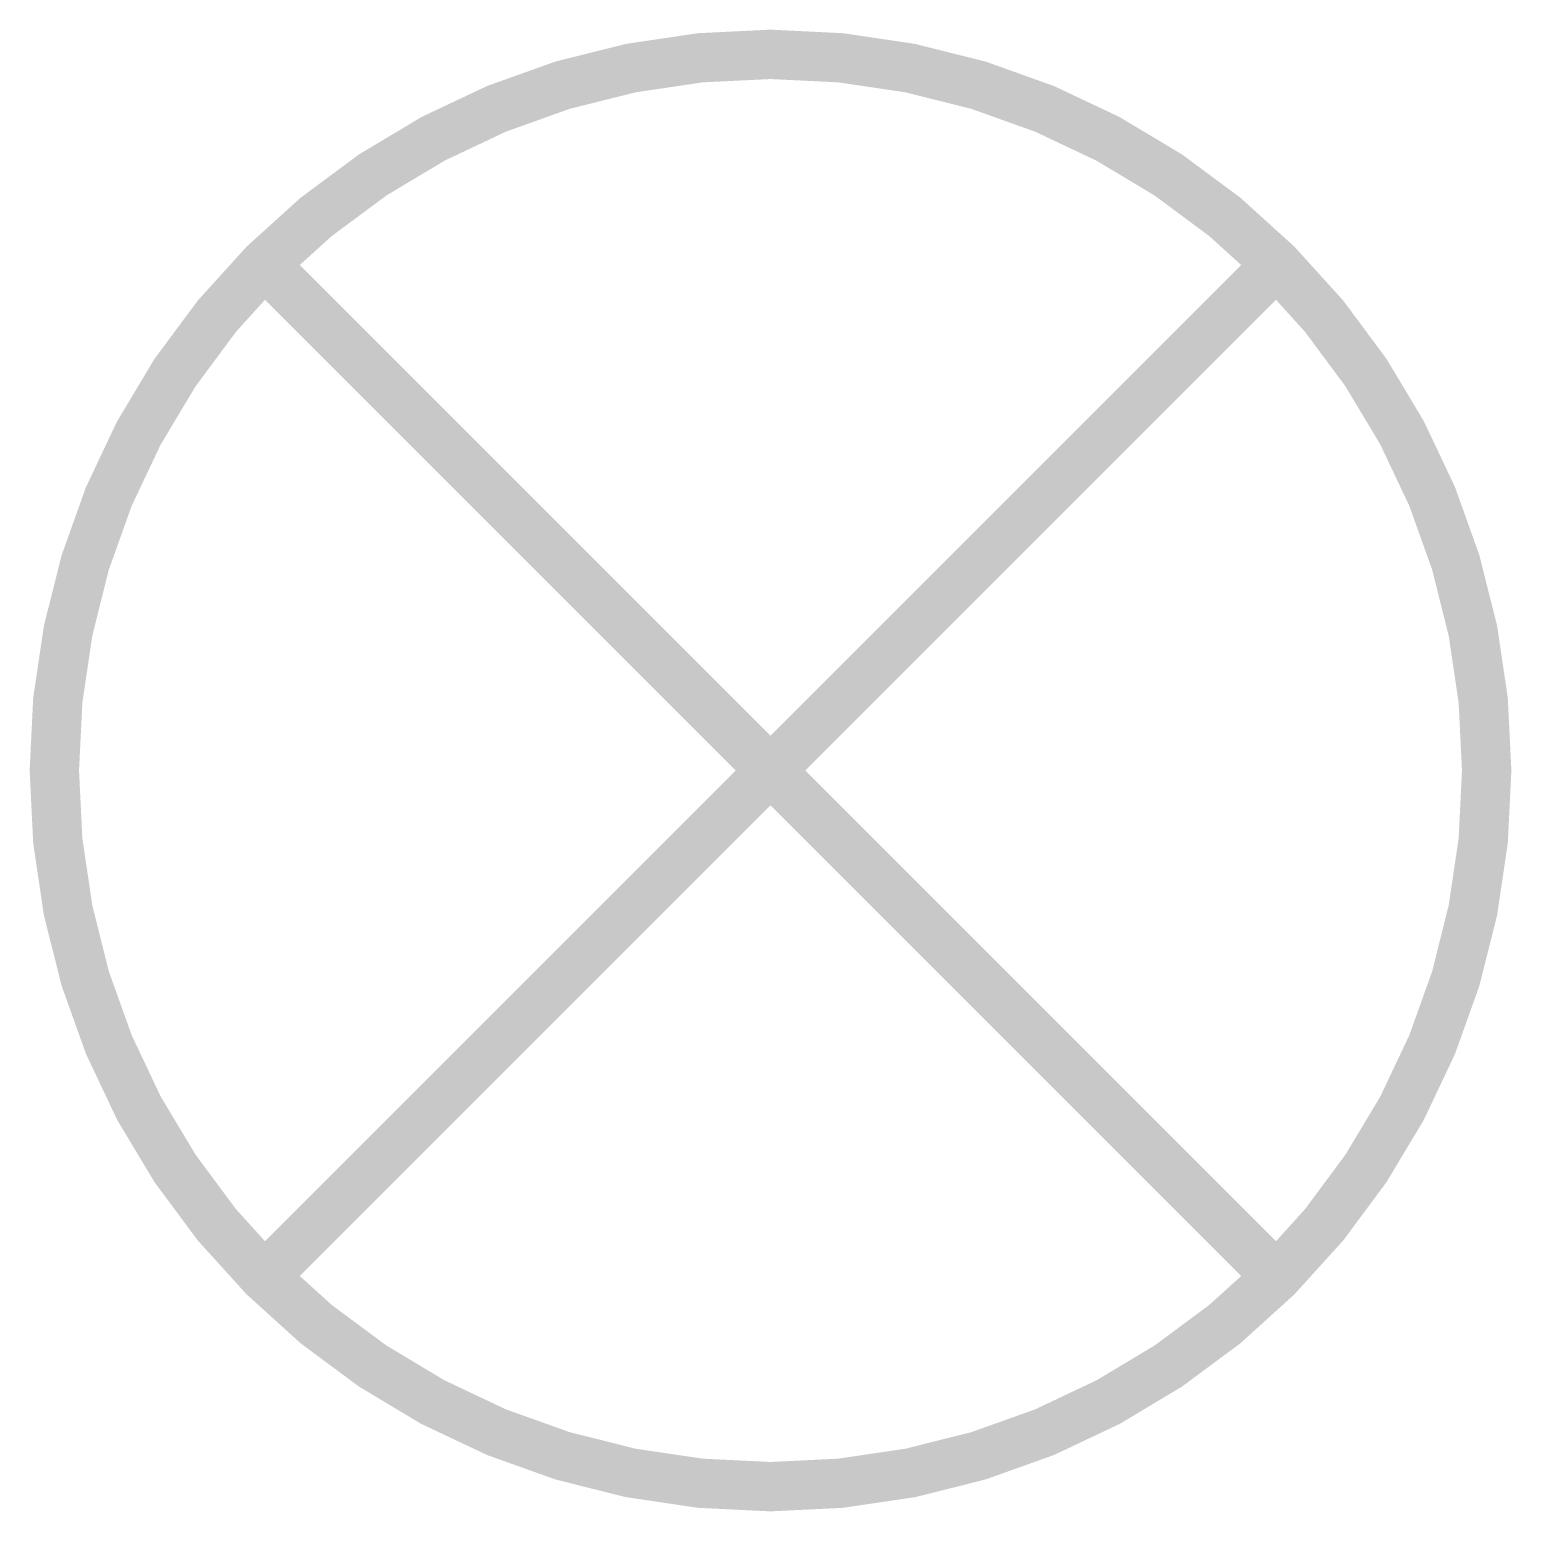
# Model space of a CAD drawing. Extents: x 0.01 to 3.01, y -0.01 to 2.99.
import ezdxf

# ---------------------------------------------------------------- set-up
doc = ezdxf.new("R2010")
doc.units = 0
doc.header["$MEASUREMENT"] = 0
doc.layers.get('0').update_dxf_attribs({"linetype": 'CONTINUOUS'})

msp = doc.modelspace()

# ---------------------------------------------------------------- linework, layer by layer
at = {"const_width": 0.1}
msp.add_lwpolyline([(0.0601, 1.485, 1), (2.9601, 1.485, 1)], format="xyb", close=True, dxfattribs=at)
for points in [[(0.4848, 2.5103), (2.5354, 0.4597)], [(2.5354, 2.5103), (0.4848, 0.4597)]]:
    msp.add_lwpolyline(points, dxfattribs=at)

doc.saveas('drawing.dxf')
